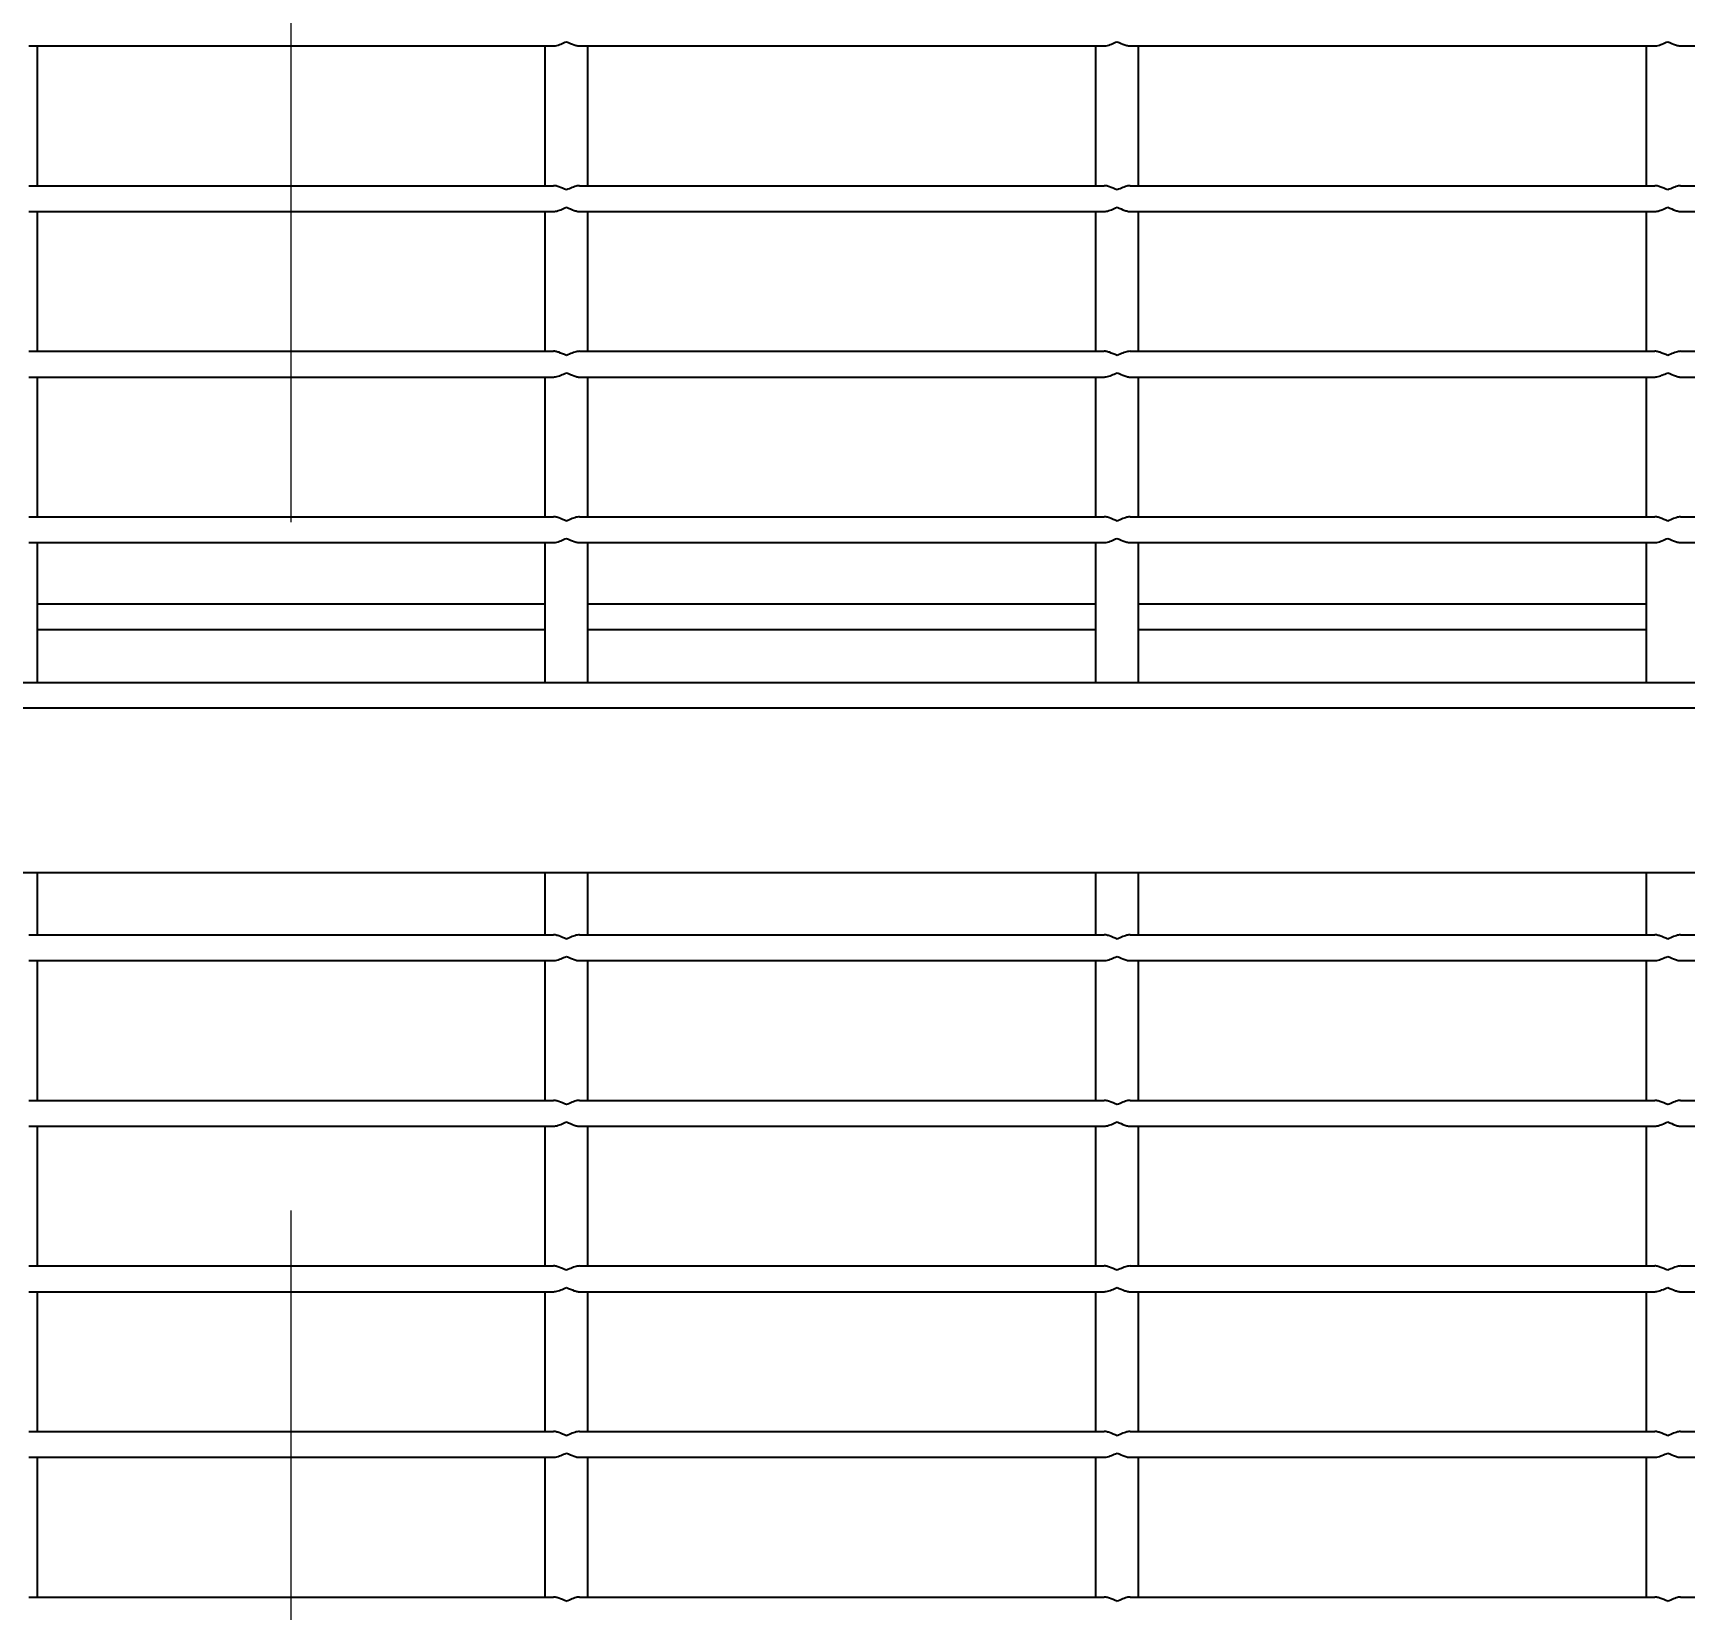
# Model space of a CAD drawing. Header units: millimetres. Extents: x 1293 to 41893, y 1011 to 26911.
# Drawn here: x 13346.9 to 13550.1, y 11549.6 to 11743.5 of the extents above; entities that cross this region are included whole.
import ezdxf

# ---------------------------------------------------------------- set-up
doc = ezdxf.new("R2010")
doc.units = ezdxf.units.MM
doc.header["$LTSCALE"] = 50
doc.linetypes.add('CENTERX2', pattern=[20.32, 12.7, -2.54, 2.54, -2.54])
doc.layers.add('CAPA_1', color=7, linetype='Continuous')
doc.styles.add('SLDTEXTSTYLE0', font='TXT', dxfattribs={"width": 0.75})
doc.dimstyles.new('SLDDIMSTYLE0', dxfattribs={"dimtxt": 100, "dimasz": 100, "dimexe": 0, "dimexo": 0.0625, "dimgap": 25, "dimtad": 2, "dimdec": 0, "dimlfac": 1.5, "dimrnd": 1e-09, "dimzin": 12, "dimdsep": 46, "dimtxsty": 'SLDTEXTSTYLE0', "dimsah": 1, "dimcen": 0.09, "dimadec": 0, "dimazin": 3, "dimtfac": 1, "dimtdec": 0, "dimtofl": 0, "dimtmove": 0, "dimatfit": 3, "dimfxl": 1, "dimfrac": 2, "dimtolj": 1, "dimtzin": 12, "dimarcsym": 0})

# ---------------------------------------------------------------- blocks, each defined once
blk = doc.blocks.new('_D_19')
at = {"layer": 'CAPA_1', "transparency": 16777216}
for p, q in [((16745.16, 13594.82), (16745.16, 10791.15)), ((13378.61, 10942.55), (13378.61, 10791.15)), ((13378.61, 10841.15), (16745.16, 10841.15))]:
    blk.add_line(p, q, dxfattribs=at)
for points in [[(13378.61, 10841.15), (13478.61, 10825.76), (13478.61, 10856.53)], [(16745.16, 10841.15), (16645.16, 10856.53), (16645.16, 10825.76)]]:
    blk.add_solid(points, dxfattribs=at)
at = {"layer": 'CAPA_1', "transparency": 16777216, "insert": (14914.11, 10970.05), "char_height": 100, "attachment_point": 1, "style": 'SLDTEXTSTYLE0'}
blk.add_mtext('5050', dxfattribs=at)

msp = doc.modelspace()

# ---------------------------------------------------------------- linework, layer by layer
at = {"color": 7, "linetype": 'Continuous', "lineweight": 25}
for p, q in [((13346.3343163, 11741.9448755), (13410.8926497, 11741.9448755)), ((13347.3926497, 11724.7598755), (13347.3926497, 11741.9448755)), ((13409.8343163, 11741.9448755), (13409.8343163, 11724.7598755)), ((13414.0676497, 11741.9448755), (13478.625983, 11741.9448755)), ((13415.125983, 11724.7598755), (13415.125983, 11741.9448755)), ((13477.5676497, 11741.9448755), (13477.5676497, 11724.7598755)), ((13481.800983, 11741.9448755), (13546.3593163, 11741.9448755)), ((13482.8593163, 11724.7598755), (13482.8593163, 11741.9448755)), ((13545.300983, 11741.9448755), (13545.300983, 11724.7598755)), ((13549.5343163, 11741.9448755), (13614.0926497, 11741.9448755)), ((13346.3343163, 11724.7598755), (13410.8926497, 11724.7598755)), ((13414.0676497, 11724.7598755), (13478.625983, 11724.7598755)), ((13481.800983, 11724.7598755), (13546.3593163, 11724.7598755)), ((13549.5343163, 11724.7598755), (13614.0926497, 11724.7598755)), ((13346.3343163, 11721.5848755), (13410.8926497, 11721.5848755)), ((13347.3926497, 11704.3998755), (13347.3926497, 11721.5848755)), ((13409.8343163, 11721.5848755), (13409.8343163, 11704.3998755)), ((13414.0676497, 11721.5848755), (13478.625983, 11721.5848755)), ((13415.125983, 11704.3998755), (13415.125983, 11721.5848755)), ((13477.5676497, 11721.5848755), (13477.5676497, 11704.3998755)), ((13481.800983, 11721.5848755), (13546.3593163, 11721.5848755)), ((13482.8593163, 11704.3998755), (13482.8593163, 11721.5848755)), ((13545.300983, 11721.5848755), (13545.300983, 11704.3998755)), ((13549.5343163, 11721.5848755), (13614.0926497, 11721.5848755)), ((13346.3343163, 11704.3998755), (13410.8926497, 11704.3998755)), ((13414.0676497, 11704.3998755), (13478.625983, 11704.3998755)), ((13481.800983, 11704.3998755), (13546.3593163, 11704.3998755)), ((13549.5343163, 11704.3998755), (13614.0926497, 11704.3998755)), ((13346.3343163, 11701.2248755), (13410.8926497, 11701.2248755)), ((13347.3926497, 11684.0398755), (13347.3926497, 11701.2248755)), ((13409.8343163, 11701.2248755), (13409.8343163, 11684.0398755)), ((13414.0676497, 11701.2248755), (13478.625983, 11701.2248755)), ((13415.125983, 11684.0398755), (13415.125983, 11701.2248755)), ((13477.5676497, 11701.2248755), (13477.5676497, 11684.0398755)), ((13481.800983, 11701.2248755), (13546.3593163, 11701.2248755)), ((13482.8593163, 11684.0398755), (13482.8593163, 11701.2248755)), ((13545.300983, 11701.2248755), (13545.300983, 11684.0398755)), ((13549.5343163, 11701.2248755), (13614.0926497, 11701.2248755)), ((13346.3343163, 11684.0398755), (13410.8926497, 11684.0398755)), ((13414.0676497, 11684.0398755), (13478.625983, 11684.0398755)), ((13481.800983, 11684.0398755), (13546.3593163, 11684.0398755)), ((13549.5343163, 11684.0398755), (13614.0926497, 11684.0398755)), ((13346.3343163, 11680.8648755), (13410.8926497, 11680.8648755)), ((13347.3926497, 11663.6798755), (13347.3926497, 11680.8648755)), ((13409.8343163, 11680.8648755), (13409.8343163, 11663.6798755)), ((13414.0676497, 11680.8648755), (13478.625983, 11680.8648755)), ((13415.125983, 11663.6798755), (13415.125983, 11680.8648755)), ((13477.5676497, 11680.8648755), (13477.5676497, 11663.6798755)), ((13481.800983, 11680.8648755), (13546.3593163, 11680.8648755)), ((13482.8593163, 11663.6798755), (13482.8593163, 11680.8648755)), ((13545.300983, 11680.8648755), (13545.300983, 11663.6798755)), ((13549.5343163, 11680.8648755), (13614.0926497, 11680.8648755)), ((13347.3926497, 11673.3509869), (13409.8343163, 11673.3509869)), ((13415.125983, 11673.3509869), (13477.5676497, 11673.3509869)), ((13482.8593163, 11673.3509869), (13545.300983, 11673.3509869)), ((13347.3926497, 11670.1759869), (13409.8343163, 11670.1759869)), ((13415.125983, 11670.1759869), (13477.5676497, 11670.1759869)), ((13482.8593163, 11670.1759869), (13545.300983, 11670.1759869)), ((13126.7301497, 11663.6798755), (13630.4968163, 11663.6798755)), ((13630.4968163, 11660.5048755), (13126.7301497, 11660.5048755)), ((13124.6101497, 11640.2932088), (13632.6168163, 11640.2932088)), ((13347.3926497, 11632.6309869), (13347.3926497, 11640.2932088)), ((13409.8343163, 11640.2932088), (13409.8343163, 11632.6309869)), ((13415.125983, 11632.6309869), (13415.125983, 11640.2932088)), ((13477.5676497, 11640.2932088), (13477.5676497, 11632.6309869)), ((13482.8593163, 11632.6309869), (13482.8593163, 11640.2932088)), ((13545.300983, 11640.2932088), (13545.300983, 11632.6309869)), ((13346.3343163, 11632.6309869), (13410.8926497, 11632.6309869)), ((13414.0676497, 11632.6309869), (13478.625983, 11632.6309869)), ((13481.800983, 11632.6309869), (13546.3593163, 11632.6309869)), ((13549.5343163, 11632.6309869), (13614.0926497, 11632.6309869)), ((13346.3343163, 11629.4559869), (13410.8926497, 11629.4559869)), ((13347.3926497, 11612.2709869), (13347.3926497, 11629.4559869)), ((13409.8343163, 11629.4559869), (13409.8343163, 11612.2709869)), ((13414.0676497, 11629.4559869), (13478.625983, 11629.4559869)), ((13415.125983, 11612.2709869), (13415.125983, 11629.4559869)), ((13477.5676497, 11629.4559869), (13477.5676497, 11612.2709869)), ((13481.800983, 11629.4559869), (13546.3593163, 11629.4559869)), ((13482.8593163, 11612.2709869), (13482.8593163, 11629.4559869)), ((13545.300983, 11629.4559869), (13545.300983, 11612.2709869)), ((13549.5343163, 11629.4559869), (13614.0926497, 11629.4559869)), ((13346.3343163, 11612.2709869), (13410.8926497, 11612.2709869)), ((13414.0676497, 11612.2709869), (13478.625983, 11612.2709869)), ((13481.800983, 11612.2709869), (13546.3593163, 11612.2709869)), ((13549.5343163, 11612.2709869), (13614.0926497, 11612.2709869)), ((13346.3343163, 11609.0959869), (13410.8926497, 11609.0959869)), ((13347.3926497, 11591.9109869), (13347.3926497, 11609.0959869)), ((13409.8343163, 11609.0959869), (13409.8343163, 11591.9109869)), ((13414.0676497, 11609.0959869), (13478.625983, 11609.0959869)), ((13415.125983, 11591.9109869), (13415.125983, 11609.0959869)), ((13477.5676497, 11609.0959869), (13477.5676497, 11591.9109869)), ((13481.800983, 11609.0959869), (13546.3593163, 11609.0959869)), ((13482.8593163, 11591.9109869), (13482.8593163, 11609.0959869)), ((13545.300983, 11609.0959869), (13545.300983, 11591.9109869)), ((13549.5343163, 11609.0959869), (13614.0926497, 11609.0959869)), ((13346.3343163, 11591.9109869), (13410.8926497, 11591.9109869)), ((13414.0676497, 11591.9109869), (13478.625983, 11591.9109869)), ((13481.800983, 11591.9109869), (13546.3593163, 11591.9109869)), ((13549.5343163, 11591.9109869), (13614.0926497, 11591.9109869)), ((13346.3343163, 11588.7359869), (13410.8926497, 11588.7359869)), ((13347.3926497, 11571.5509869), (13347.3926497, 11588.7359869)), ((13409.8343163, 11588.7359869), (13409.8343163, 11571.5509869)), ((13414.0676497, 11588.7359869), (13478.625983, 11588.7359869)), ((13415.125983, 11571.5509869), (13415.125983, 11588.7359869)), ((13477.5676497, 11588.7359869), (13477.5676497, 11571.5509869)), ((13481.800983, 11588.7359869), (13546.3593163, 11588.7359869)), ((13482.8593163, 11571.5509869), (13482.8593163, 11588.7359869)), ((13545.300983, 11588.7359869), (13545.300983, 11571.5509869)), ((13549.5343163, 11588.7359869), (13614.0926497, 11588.7359869)), ((13346.3343163, 11571.5509869), (13410.8926497, 11571.5509869)), ((13414.0676497, 11571.5509869), (13478.625983, 11571.5509869)), ((13481.800983, 11571.5509869), (13546.3593163, 11571.5509869)), ((13549.5343163, 11571.5509869), (13614.0926497, 11571.5509869)), ((13346.3343163, 11568.3759869), (13410.8926497, 11568.3759869)), ((13347.3926497, 11551.1909869), (13347.3926497, 11568.3759869)), ((13409.8343163, 11568.3759869), (13409.8343163, 11551.1909869)), ((13414.0676497, 11568.3759869), (13478.625983, 11568.3759869)), ((13415.125983, 11551.1909869), (13415.125983, 11568.3759869)), ((13477.5676497, 11568.3759869), (13477.5676497, 11551.1909869)), ((13481.800983, 11568.3759869), (13546.3593163, 11568.3759869)), ((13482.8593163, 11551.1909869), (13482.8593163, 11568.3759869)), ((13545.300983, 11568.3759869), (13545.300983, 11551.1909869)), ((13549.5343163, 11568.3759869), (13614.0926497, 11568.3759869)), ((13346.3343163, 11551.1909869), (13410.8926497, 11551.1909869)), ((13414.0676497, 11551.1909869), (13478.625983, 11551.1909869)), ((13481.800983, 11551.1909869), (13546.3593163, 11551.1909869)), ((13549.5343163, 11551.1909869), (13614.0926497, 11551.1909869))]:
    msp.add_line(p, q, dxfattribs=at)
for points, knots in [([(13410.8926497, 11741.9448755), (13410.9771849, 11741.9514369), (13411.2544196, 11741.9729552), (13411.7894791, 11742.1677626), (13412.2408128, 11742.3670029), (13412.4775937, 11742.4728991), (13412.4801497, 11742.4740422)], [0, 0, 0, 0, 0.1723614537, 0.5652622384, 0.9953071929, 1, 1, 1, 1]), ([(13412.4801497, 11742.4740422), (13412.4827055, 11742.4728991), (13412.8026439, 11742.3298183), (13413.2781596, 11742.1175476), (13413.8008014, 11741.961203), (13414.0015568, 11741.9489195), (13414.0676497, 11741.9448755)], [0, 0, 0, 0, 0.00469712726, 0.58797300745, 0.86435219951, 1, 1, 1, 1]), ([(13478.625983, 11741.9448755), (13478.7105182, 11741.9514369), (13478.987753, 11741.9729552), (13479.5228124, 11742.1677626), (13479.9741461, 11742.3670029), (13480.210927, 11742.4728991), (13480.213483, 11742.4740422)], [0, 0, 0, 0, 0.1723614537, 0.5652622384, 0.9953071929, 1, 1, 1, 1]), ([(13480.213483, 11742.4740422), (13480.2160389, 11742.4728991), (13480.5359773, 11742.3298183), (13481.0114929, 11742.1175476), (13481.5341348, 11741.961203), (13481.7348902, 11741.9489195), (13481.800983, 11741.9448755)], [0, 0, 0, 0, 0.0046971273, 0.5879730074, 0.8643521995, 1, 1, 1, 1]), ([(13546.3593163, 11741.9448755), (13546.4438516, 11741.9514369), (13546.7210863, 11741.9729552), (13547.2561457, 11742.1677626), (13547.7074794, 11742.3670029), (13547.9442604, 11742.4728991), (13547.9468163, 11742.4740422)], [0, 0, 0, 0, 0.1723614537, 0.5652622384, 0.9953071929, 1, 1, 1, 1]), ([(13547.9468163, 11742.4740422), (13547.9493722, 11742.4728991), (13548.2693106, 11742.3298183), (13548.7448262, 11742.1175476), (13549.2674681, 11741.961203), (13549.4682235, 11741.9489195), (13549.5343163, 11741.9448755)], [0, 0, 0, 0, 0.0046971273, 0.5879730075, 0.8643521995, 1, 1, 1, 1]), ([(13412.4801497, 11724.2307088), (13412.4775938, 11724.2318519), (13412.1576554, 11724.3749328), (13411.6821398, 11724.5872034), (13411.1594979, 11724.743548), (13410.9587425, 11724.7558315), (13410.8926497, 11724.7598755)], [0, 0, 0, 0, 0.0046971273, 0.5879730074, 0.8643521995, 1, 1, 1, 1]), ([(13414.0676497, 11724.7598755), (13413.9831144, 11724.7533141), (13413.7058797, 11724.7317958), (13413.1708202, 11724.5369884), (13412.7194866, 11724.3377481), (13412.4827056, 11724.2318519), (13412.4801497, 11724.2307088)], [0, 0, 0, 0, 0.1723614537, 0.5652622384, 0.9953071929, 1, 1, 1, 1]), ([(13480.213483, 11724.2307088), (13480.2109271, 11724.2318519), (13479.8909887, 11724.3749328), (13479.4154731, 11724.5872034), (13478.8928312, 11724.743548), (13478.6920758, 11724.7558315), (13478.625983, 11724.7598755)], [0, 0, 0, 0, 0.0046971273, 0.5879730073, 0.8643521995, 1, 1, 1, 1]), ([(13481.800983, 11724.7598755), (13481.7164478, 11724.7533141), (13481.439213, 11724.7317958), (13480.9041536, 11724.5369884), (13480.4528199, 11724.3377481), (13480.2160389, 11724.2318519), (13480.213483, 11724.2307088)], [0, 0, 0, 0, 0.1723614537, 0.5652622384, 0.9953071929, 1, 1, 1, 1]), ([(13547.9468163, 11724.2307088), (13547.9442604, 11724.2318519), (13547.6243221, 11724.3749328), (13547.1488064, 11724.5872034), (13546.6261645, 11724.743548), (13546.4254092, 11724.7558315), (13546.3593163, 11724.7598755)], [0, 0, 0, 0, 0.0046971273, 0.5879730074, 0.8643521995, 1, 1, 1, 1]), ([(13549.5343163, 11724.7598755), (13549.4497811, 11724.7533141), (13549.1725464, 11724.7317958), (13548.6374869, 11724.5369884), (13548.1861532, 11724.3377481), (13547.9493723, 11724.2318519), (13547.9468163, 11724.2307088)], [0, 0, 0, 0, 0.1723614537, 0.5652622384, 0.9953071929, 1, 1, 1, 1]), ([(13410.8926497, 11721.5848755), (13410.9771849, 11721.5914369), (13411.2544196, 11721.6129552), (13411.7894791, 11721.8077626), (13412.2408128, 11722.0070029), (13412.4775937, 11722.1128991), (13412.4801497, 11722.1140422)], [0, 0, 0, 0, 0.1723614537, 0.5652622384, 0.9953071929, 1, 1, 1, 1]), ([(13412.4801497, 11722.1140422), (13412.4827055, 11722.1128991), (13412.8026439, 11721.9698183), (13413.2781596, 11721.7575476), (13413.8008014, 11721.601203), (13414.0015568, 11721.5889195), (13414.0676497, 11721.5848755)], [0, 0, 0, 0, 0.00469712726, 0.58797300745, 0.86435219951, 1, 1, 1, 1]), ([(13478.625983, 11721.5848755), (13478.7105182, 11721.5914369), (13478.987753, 11721.6129552), (13479.5228124, 11721.8077626), (13479.9741461, 11722.0070029), (13480.210927, 11722.1128991), (13480.213483, 11722.1140422)], [0, 0, 0, 0, 0.1723614537, 0.5652622384, 0.9953071929, 1, 1, 1, 1]), ([(13480.213483, 11722.1140422), (13480.2160389, 11722.1128991), (13480.5359773, 11721.9698183), (13481.0114929, 11721.7575476), (13481.5341348, 11721.601203), (13481.7348902, 11721.5889195), (13481.800983, 11721.5848755)], [0, 0, 0, 0, 0.0046971273, 0.5879730074, 0.8643521995, 1, 1, 1, 1]), ([(13546.3593163, 11721.5848755), (13546.4438516, 11721.5914369), (13546.7210863, 11721.6129552), (13547.2561457, 11721.8077626), (13547.7074794, 11722.0070029), (13547.9442604, 11722.1128991), (13547.9468163, 11722.1140422)], [0, 0, 0, 0, 0.1723614537, 0.5652622384, 0.9953071929, 1, 1, 1, 1]), ([(13547.9468163, 11722.1140422), (13547.9493722, 11722.1128991), (13548.2693106, 11721.9698183), (13548.7448262, 11721.7575476), (13549.2674681, 11721.601203), (13549.4682235, 11721.5889195), (13549.5343163, 11721.5848755)], [0, 0, 0, 0, 0.0046971273, 0.5879730075, 0.8643521995, 1, 1, 1, 1]), ([(13412.4801497, 11703.8707088), (13412.4775938, 11703.8718519), (13412.1576554, 11704.0149328), (13411.6821398, 11704.2272034), (13411.1594979, 11704.383548), (13410.9587425, 11704.3958315), (13410.8926497, 11704.3998755)], [0, 0, 0, 0, 0.0046971273, 0.5879730074, 0.8643521995, 1, 1, 1, 1]), ([(13414.0676497, 11704.3998755), (13413.9831144, 11704.3933141), (13413.7058797, 11704.3717958), (13413.1708202, 11704.1769884), (13412.7194866, 11703.9777481), (13412.4827056, 11703.8718519), (13412.4801497, 11703.8707088)], [0, 0, 0, 0, 0.1723614537, 0.5652622384, 0.9953071929, 1, 1, 1, 1]), ([(13480.213483, 11703.8707088), (13480.2109271, 11703.8718519), (13479.8909887, 11704.0149328), (13479.4154731, 11704.2272034), (13478.8928312, 11704.383548), (13478.6920758, 11704.3958315), (13478.625983, 11704.3998755)], [0, 0, 0, 0, 0.0046971273, 0.5879730073, 0.8643521995, 1, 1, 1, 1]), ([(13481.800983, 11704.3998755), (13481.7164478, 11704.3933141), (13481.439213, 11704.3717958), (13480.9041536, 11704.1769884), (13480.4528199, 11703.9777481), (13480.2160389, 11703.8718519), (13480.213483, 11703.8707088)], [0, 0, 0, 0, 0.1723614537, 0.5652622384, 0.9953071929, 1, 1, 1, 1]), ([(13547.9468163, 11703.8707088), (13547.9442604, 11703.8718519), (13547.6243221, 11704.0149328), (13547.1488064, 11704.2272034), (13546.6261645, 11704.383548), (13546.4254092, 11704.3958315), (13546.3593163, 11704.3998755)], [0, 0, 0, 0, 0.0046971273, 0.5879730074, 0.8643521995, 1, 1, 1, 1]), ([(13549.5343163, 11704.3998755), (13549.4497811, 11704.3933141), (13549.1725464, 11704.3717958), (13548.6374869, 11704.1769884), (13548.1861532, 11703.9777481), (13547.9493723, 11703.8718519), (13547.9468163, 11703.8707088)], [0, 0, 0, 0, 0.1723614537, 0.5652622384, 0.9953071929, 1, 1, 1, 1]), ([(13410.8926497, 11701.2248755), (13410.9771849, 11701.2314369), (13411.2544196, 11701.2529552), (13411.7894791, 11701.4477626), (13412.2408128, 11701.6470029), (13412.4775937, 11701.7528991), (13412.4801497, 11701.7540422)], [0, 0, 0, 0, 0.1723614537, 0.5652622384, 0.9953071929, 1, 1, 1, 1]), ([(13412.4801497, 11701.7540422), (13412.4827055, 11701.7528991), (13412.8026439, 11701.6098183), (13413.2781596, 11701.3975476), (13413.8008014, 11701.241203), (13414.0015568, 11701.2289195), (13414.0676497, 11701.2248755)], [0, 0, 0, 0, 0.00469712726, 0.58797300745, 0.86435219951, 1, 1, 1, 1]), ([(13478.625983, 11701.2248755), (13478.7105182, 11701.2314369), (13478.987753, 11701.2529552), (13479.5228124, 11701.4477626), (13479.9741461, 11701.6470029), (13480.210927, 11701.7528991), (13480.213483, 11701.7540422)], [0, 0, 0, 0, 0.1723614537, 0.5652622384, 0.9953071929, 1, 1, 1, 1]), ([(13480.213483, 11701.7540422), (13480.2160389, 11701.7528991), (13480.5359773, 11701.6098183), (13481.0114929, 11701.3975476), (13481.5341348, 11701.241203), (13481.7348902, 11701.2289195), (13481.800983, 11701.2248755)], [0, 0, 0, 0, 0.0046971273, 0.5879730074, 0.8643521995, 1, 1, 1, 1]), ([(13546.3593163, 11701.2248755), (13546.4438516, 11701.2314369), (13546.7210863, 11701.2529552), (13547.2561457, 11701.4477626), (13547.7074794, 11701.6470029), (13547.9442604, 11701.7528991), (13547.9468163, 11701.7540422)], [0, 0, 0, 0, 0.1723614537, 0.5652622384, 0.9953071929, 1, 1, 1, 1]), ([(13547.9468163, 11701.7540422), (13547.9493722, 11701.7528991), (13548.2693106, 11701.6098183), (13548.7448262, 11701.3975476), (13549.2674681, 11701.241203), (13549.4682235, 11701.2289195), (13549.5343163, 11701.2248755)], [0, 0, 0, 0, 0.0046971273, 0.5879730075, 0.8643521995, 1, 1, 1, 1]), ([(13412.4801497, 11683.5107088), (13412.4775938, 11683.5118519), (13412.1576554, 11683.6549328), (13411.6821398, 11683.8672034), (13411.1594979, 11684.023548), (13410.9587425, 11684.0358315), (13410.8926497, 11684.0398755)], [0, 0, 0, 0, 0.0046971273, 0.5879730074, 0.8643521995, 1, 1, 1, 1]), ([(13414.0676497, 11684.0398755), (13413.9831144, 11684.0333141), (13413.7058797, 11684.0117958), (13413.1708202, 11683.8169884), (13412.7194866, 11683.6177481), (13412.4827056, 11683.5118519), (13412.4801497, 11683.5107088)], [0, 0, 0, 0, 0.1723614537, 0.5652622384, 0.9953071929, 1, 1, 1, 1]), ([(13480.213483, 11683.5107088), (13480.2109271, 11683.5118519), (13479.8909887, 11683.6549328), (13479.4154731, 11683.8672034), (13478.8928312, 11684.023548), (13478.6920758, 11684.0358315), (13478.625983, 11684.0398755)], [0, 0, 0, 0, 0.0046971273, 0.5879730073, 0.8643521995, 1, 1, 1, 1]), ([(13481.800983, 11684.0398755), (13481.7164478, 11684.0333141), (13481.439213, 11684.0117958), (13480.9041536, 11683.8169884), (13480.4528199, 11683.6177481), (13480.2160389, 11683.5118519), (13480.213483, 11683.5107088)], [0, 0, 0, 0, 0.1723614537, 0.5652622384, 0.9953071929, 1, 1, 1, 1]), ([(13547.9468163, 11683.5107088), (13547.9442604, 11683.5118519), (13547.6243221, 11683.6549328), (13547.1488064, 11683.8672034), (13546.6261645, 11684.023548), (13546.4254092, 11684.0358315), (13546.3593163, 11684.0398755)], [0, 0, 0, 0, 0.0046971273, 0.5879730074, 0.8643521995, 1, 1, 1, 1]), ([(13549.5343163, 11684.0398755), (13549.4497811, 11684.0333141), (13549.1725464, 11684.0117958), (13548.6374869, 11683.8169884), (13548.1861532, 11683.6177481), (13547.9493723, 11683.5118519), (13547.9468163, 11683.5107088)], [0, 0, 0, 0, 0.1723614537, 0.5652622384, 0.9953071929, 1, 1, 1, 1]), ([(13410.8926497, 11680.8648755), (13410.9771849, 11680.8714369), (13411.2544196, 11680.8929552), (13411.7894791, 11681.0877626), (13412.2408128, 11681.2870029), (13412.4775937, 11681.3928991), (13412.4801497, 11681.3940422)], [0, 0, 0, 0, 0.1723614537, 0.5652622384, 0.9953071929, 1, 1, 1, 1]), ([(13412.4801497, 11681.3940422), (13412.4827055, 11681.3928991), (13412.8026439, 11681.2498183), (13413.2781596, 11681.0375476), (13413.8008014, 11680.881203), (13414.0015568, 11680.8689195), (13414.0676497, 11680.8648755)], [0, 0, 0, 0, 0.00469712726, 0.58797300745, 0.86435219951, 1, 1, 1, 1]), ([(13478.625983, 11680.8648755), (13478.7105182, 11680.8714369), (13478.987753, 11680.8929552), (13479.5228124, 11681.0877626), (13479.9741461, 11681.2870029), (13480.210927, 11681.3928991), (13480.213483, 11681.3940422)], [0, 0, 0, 0, 0.1723614537, 0.5652622384, 0.9953071929, 1, 1, 1, 1]), ([(13480.213483, 11681.3940422), (13480.2160389, 11681.3928991), (13480.5359773, 11681.2498183), (13481.0114929, 11681.0375476), (13481.5341348, 11680.881203), (13481.7348902, 11680.8689195), (13481.800983, 11680.8648755)], [0, 0, 0, 0, 0.0046971273, 0.5879730074, 0.8643521995, 1, 1, 1, 1]), ([(13546.3593163, 11680.8648755), (13546.4438516, 11680.8714369), (13546.7210863, 11680.8929552), (13547.2561457, 11681.0877626), (13547.7074794, 11681.2870029), (13547.9442604, 11681.3928991), (13547.9468163, 11681.3940422)], [0, 0, 0, 0, 0.1723614537, 0.5652622384, 0.9953071929, 1, 1, 1, 1]), ([(13547.9468163, 11681.3940422), (13547.9493722, 11681.3928991), (13548.2693106, 11681.2498183), (13548.7448262, 11681.0375476), (13549.2674681, 11680.881203), (13549.4682235, 11680.8689195), (13549.5343163, 11680.8648755)], [0, 0, 0, 0, 0.0046971273, 0.5879730075, 0.8643521995, 1, 1, 1, 1]), ([(13412.4801497, 11632.1018202), (13412.4775938, 11632.1029632), (13412.1576554, 11632.2460441), (13411.6821398, 11632.4583148), (13411.1594979, 11632.6146593), (13410.9587425, 11632.6269429), (13410.8926497, 11632.6309869)], [0, 0, 0, 0, 0.0046971273, 0.5879730074, 0.8643521995, 1, 1, 1, 1]), ([(13414.0676497, 11632.6309869), (13413.9831144, 11632.6244255), (13413.7058797, 11632.6029071), (13413.1708202, 11632.4080997), (13412.7194866, 11632.2088595), (13412.4827056, 11632.1029633), (13412.4801497, 11632.1018202)], [0, 0, 0, 0, 0.1723614537, 0.5652622384, 0.9953071929, 1, 1, 1, 1]), ([(13480.213483, 11632.1018202), (13480.2109271, 11632.1029632), (13479.8909887, 11632.2460441), (13479.4154731, 11632.4583148), (13478.8928312, 11632.6146593), (13478.6920758, 11632.6269429), (13478.625983, 11632.6309869)], [0, 0, 0, 0, 0.00469712726, 0.58797300734, 0.86435219951, 1, 1, 1, 1]), ([(13481.800983, 11632.6309869), (13481.7164478, 11632.6244255), (13481.439213, 11632.6029071), (13480.9041536, 11632.4080997), (13480.4528199, 11632.2088595), (13480.2160389, 11632.1029633), (13480.213483, 11632.1018202)], [0, 0, 0, 0, 0.1723614537, 0.5652622384, 0.9953071929, 1, 1, 1, 1]), ([(13547.9468163, 11632.1018202), (13547.9442604, 11632.1029632), (13547.6243221, 11632.2460441), (13547.1488064, 11632.4583148), (13546.6261645, 11632.6146593), (13546.4254092, 11632.6269429), (13546.3593163, 11632.6309869)], [0, 0, 0, 0, 0.0046971273, 0.5879730074, 0.8643521995, 1, 1, 1, 1]), ([(13549.5343163, 11632.6309869), (13549.4497811, 11632.6244255), (13549.1725464, 11632.6029071), (13548.6374869, 11632.4080997), (13548.1861532, 11632.2088595), (13547.9493723, 11632.1029633), (13547.9468163, 11632.1018202)], [0, 0, 0, 0, 0.1723614537, 0.5652622384, 0.9953071929, 1, 1, 1, 1]), ([(13410.8926497, 11629.4559869), (13410.9771849, 11629.4625483), (13411.2544196, 11629.4840666), (13411.7894791, 11629.678874), (13412.2408128, 11629.8781143), (13412.4775937, 11629.9840104), (13412.4801497, 11629.9851535)], [0, 0, 0, 0, 0.1723614537, 0.5652622384, 0.9953071929, 1, 1, 1, 1]), ([(13412.4801497, 11629.9851535), (13412.4827055, 11629.9840105), (13412.8026439, 11629.8409296), (13413.2781596, 11629.628659), (13413.8008014, 11629.4723144), (13414.0015568, 11629.4600309), (13414.0676497, 11629.4559869)], [0, 0, 0, 0, 0.0046971273, 0.5879730075, 0.8643521995, 1, 1, 1, 1]), ([(13478.625983, 11629.4559869), (13478.7105182, 11629.4625483), (13478.987753, 11629.4840666), (13479.5228124, 11629.678874), (13479.9741461, 11629.8781143), (13480.210927, 11629.9840104), (13480.213483, 11629.9851535)], [0, 0, 0, 0, 0.17236145371, 0.5652622384, 0.99530719289, 1, 1, 1, 1]), ([(13480.213483, 11629.9851535), (13480.2160389, 11629.9840105), (13480.5359773, 11629.8409296), (13481.0114929, 11629.628659), (13481.5341348, 11629.4723144), (13481.7348902, 11629.4600309), (13481.800983, 11629.4559869)], [0, 0, 0, 0, 0.0046971273, 0.5879730074, 0.8643521995, 1, 1, 1, 1]), ([(13546.3593163, 11629.4559869), (13546.4438516, 11629.4625483), (13546.7210863, 11629.4840666), (13547.2561457, 11629.678874), (13547.7074794, 11629.8781143), (13547.9442604, 11629.9840104), (13547.9468163, 11629.9851535)], [0, 0, 0, 0, 0.1723614537, 0.5652622384, 0.9953071929, 1, 1, 1, 1]), ([(13547.9468163, 11629.9851535), (13547.9493722, 11629.9840105), (13548.2693106, 11629.8409296), (13548.7448262, 11629.628659), (13549.2674681, 11629.4723144), (13549.4682235, 11629.4600309), (13549.5343163, 11629.4559869)], [0, 0, 0, 0, 0.0046971273, 0.5879730075, 0.8643521995, 1, 1, 1, 1]), ([(13412.4801497, 11611.7418202), (13412.4775938, 11611.7429632), (13412.1576554, 11611.8860441), (13411.6821398, 11612.0983148), (13411.1594979, 11612.2546593), (13410.9587425, 11612.2669429), (13410.8926497, 11612.2709869)], [0, 0, 0, 0, 0.0046971273, 0.5879730074, 0.8643521995, 1, 1, 1, 1]), ([(13414.0676497, 11612.2709869), (13413.9831144, 11612.2644255), (13413.7058797, 11612.2429071), (13413.1708202, 11612.0480997), (13412.7194866, 11611.8488595), (13412.4827056, 11611.7429633), (13412.4801497, 11611.7418202)], [0, 0, 0, 0, 0.1723614537, 0.5652622384, 0.9953071929, 1, 1, 1, 1]), ([(13480.213483, 11611.7418202), (13480.2109271, 11611.7429632), (13479.8909887, 11611.8860441), (13479.4154731, 11612.0983148), (13478.8928312, 11612.2546593), (13478.6920758, 11612.2669429), (13478.625983, 11612.2709869)], [0, 0, 0, 0, 0.0046971273, 0.5879730073, 0.8643521995, 1, 1, 1, 1]), ([(13481.800983, 11612.2709869), (13481.7164478, 11612.2644255), (13481.439213, 11612.2429071), (13480.9041536, 11612.0480997), (13480.4528199, 11611.8488595), (13480.2160389, 11611.7429633), (13480.213483, 11611.7418202)], [0, 0, 0, 0, 0.1723614537, 0.5652622384, 0.9953071929, 1, 1, 1, 1]), ([(13547.9468163, 11611.7418202), (13547.9442604, 11611.7429632), (13547.6243221, 11611.8860441), (13547.1488064, 11612.0983148), (13546.6261645, 11612.2546593), (13546.4254092, 11612.2669429), (13546.3593163, 11612.2709869)], [0, 0, 0, 0, 0.0046971273, 0.5879730074, 0.8643521995, 1, 1, 1, 1]), ([(13549.5343163, 11612.2709869), (13549.4497811, 11612.2644255), (13549.1725464, 11612.2429071), (13548.6374869, 11612.0480997), (13548.1861532, 11611.8488595), (13547.9493723, 11611.7429633), (13547.9468163, 11611.7418202)], [0, 0, 0, 0, 0.1723614537, 0.5652622384, 0.9953071929, 1, 1, 1, 1]), ([(13410.8926497, 11609.0959869), (13410.9771849, 11609.1025483), (13411.2544196, 11609.1240666), (13411.7894791, 11609.318874), (13412.2408128, 11609.5181143), (13412.4775937, 11609.6240104), (13412.4801497, 11609.6251535)], [0, 0, 0, 0, 0.1723614537, 0.5652622384, 0.9953071929, 1, 1, 1, 1]), ([(13412.4801497, 11609.6251535), (13412.4827055, 11609.6240105), (13412.8026439, 11609.4809296), (13413.2781596, 11609.268659), (13413.8008014, 11609.1123144), (13414.0015568, 11609.1000309), (13414.0676497, 11609.0959869)], [0, 0, 0, 0, 0.0046971273, 0.5879730075, 0.8643521995, 1, 1, 1, 1]), ([(13478.625983, 11609.0959869), (13478.7105182, 11609.1025483), (13478.987753, 11609.1240666), (13479.5228124, 11609.318874), (13479.9741461, 11609.5181143), (13480.210927, 11609.6240104), (13480.213483, 11609.6251535)], [0, 0, 0, 0, 0.1723614537, 0.5652622384, 0.9953071929, 1, 1, 1, 1]), ([(13480.213483, 11609.6251535), (13480.2160389, 11609.6240105), (13480.5359773, 11609.4809296), (13481.0114929, 11609.268659), (13481.5341348, 11609.1123144), (13481.7348902, 11609.1000309), (13481.800983, 11609.0959869)], [0, 0, 0, 0, 0.0046971273, 0.5879730074, 0.8643521995, 1, 1, 1, 1]), ([(13546.3593163, 11609.0959869), (13546.4438516, 11609.1025483), (13546.7210863, 11609.1240666), (13547.2561457, 11609.318874), (13547.7074794, 11609.5181143), (13547.9442604, 11609.6240104), (13547.9468163, 11609.6251535)], [0, 0, 0, 0, 0.1723614537, 0.5652622384, 0.9953071929, 1, 1, 1, 1]), ([(13547.9468163, 11609.6251535), (13547.9493722, 11609.6240105), (13548.2693106, 11609.4809296), (13548.7448262, 11609.268659), (13549.2674681, 11609.1123144), (13549.4682235, 11609.1000309), (13549.5343163, 11609.0959869)], [0, 0, 0, 0, 0.0046971273, 0.5879730075, 0.8643521995, 1, 1, 1, 1]), ([(13412.4801497, 11591.3818202), (13412.4775938, 11591.3829632), (13412.1576554, 11591.5260441), (13411.6821398, 11591.7383148), (13411.1594979, 11591.8946593), (13410.9587425, 11591.9069429), (13410.8926497, 11591.9109869)], [0, 0, 0, 0, 0.0046971273, 0.5879730074, 0.8643521995, 1, 1, 1, 1]), ([(13414.0676497, 11591.9109869), (13413.9831144, 11591.9044255), (13413.7058797, 11591.8829071), (13413.1708202, 11591.6880997), (13412.7194866, 11591.4888595), (13412.4827056, 11591.3829633), (13412.4801497, 11591.3818202)], [0, 0, 0, 0, 0.1723614537, 0.5652622384, 0.9953071929, 1, 1, 1, 1]), ([(13480.213483, 11591.3818202), (13480.2109271, 11591.3829632), (13479.8909887, 11591.5260441), (13479.4154731, 11591.7383148), (13478.8928312, 11591.8946593), (13478.6920758, 11591.9069429), (13478.625983, 11591.9109869)], [0, 0, 0, 0, 0.0046971273, 0.5879730073, 0.8643521995, 1, 1, 1, 1]), ([(13481.800983, 11591.9109869), (13481.7164478, 11591.9044255), (13481.439213, 11591.8829071), (13480.9041536, 11591.6880997), (13480.4528199, 11591.4888595), (13480.2160389, 11591.3829633), (13480.213483, 11591.3818202)], [0, 0, 0, 0, 0.1723614537, 0.5652622384, 0.9953071929, 1, 1, 1, 1]), ([(13547.9468163, 11591.3818202), (13547.9442604, 11591.3829632), (13547.6243221, 11591.5260441), (13547.1488064, 11591.7383148), (13546.6261645, 11591.8946593), (13546.4254092, 11591.9069429), (13546.3593163, 11591.9109869)], [0, 0, 0, 0, 0.0046971273, 0.5879730074, 0.8643521995, 1, 1, 1, 1]), ([(13549.5343163, 11591.9109869), (13549.4497811, 11591.9044255), (13549.1725464, 11591.8829071), (13548.6374869, 11591.6880997), (13548.1861532, 11591.4888595), (13547.9493723, 11591.3829633), (13547.9468163, 11591.3818202)], [0, 0, 0, 0, 0.1723614537, 0.5652622384, 0.9953071929, 1, 1, 1, 1]), ([(13410.8926497, 11588.7359869), (13410.9771849, 11588.7425483), (13411.2544196, 11588.7640666), (13411.7894791, 11588.958874), (13412.2408128, 11589.1581143), (13412.4775937, 11589.2640104), (13412.4801497, 11589.2651535)], [0, 0, 0, 0, 0.1723614537, 0.5652622384, 0.9953071929, 1, 1, 1, 1]), ([(13412.4801497, 11589.2651535), (13412.4827055, 11589.2640105), (13412.8026439, 11589.1209296), (13413.2781596, 11588.908659), (13413.8008014, 11588.7523144), (13414.0015568, 11588.7400309), (13414.0676497, 11588.7359869)], [0, 0, 0, 0, 0.0046971273, 0.5879730075, 0.8643521995, 1, 1, 1, 1]), ([(13478.625983, 11588.7359869), (13478.7105182, 11588.7425483), (13478.987753, 11588.7640666), (13479.5228124, 11588.958874), (13479.9741461, 11589.1581143), (13480.210927, 11589.2640104), (13480.213483, 11589.2651535)], [0, 0, 0, 0, 0.17236145371, 0.5652622384, 0.99530719289, 1, 1, 1, 1]), ([(13480.213483, 11589.2651535), (13480.2160389, 11589.2640105), (13480.5359773, 11589.1209296), (13481.0114929, 11588.908659), (13481.5341348, 11588.7523144), (13481.7348902, 11588.7400309), (13481.800983, 11588.7359869)], [0, 0, 0, 0, 0.0046971273, 0.5879730074, 0.8643521995, 1, 1, 1, 1]), ([(13546.3593163, 11588.7359869), (13546.4438516, 11588.7425483), (13546.7210863, 11588.7640666), (13547.2561457, 11588.958874), (13547.7074794, 11589.1581143), (13547.9442604, 11589.2640104), (13547.9468163, 11589.2651535)], [0, 0, 0, 0, 0.1723614537, 0.5652622384, 0.9953071929, 1, 1, 1, 1]), ([(13547.9468163, 11589.2651535), (13547.9493722, 11589.2640105), (13548.2693106, 11589.1209296), (13548.7448262, 11588.908659), (13549.2674681, 11588.7523144), (13549.4682235, 11588.7400309), (13549.5343163, 11588.7359869)], [0, 0, 0, 0, 0.0046971273, 0.5879730075, 0.8643521995, 1, 1, 1, 1]), ([(13412.4801497, 11571.0218202), (13412.4775938, 11571.0229632), (13412.1576554, 11571.1660441), (13411.6821398, 11571.3783148), (13411.1594979, 11571.5346593), (13410.9587425, 11571.5469429), (13410.8926497, 11571.5509869)], [0, 0, 0, 0, 0.0046971273, 0.5879730074, 0.8643521995, 1, 1, 1, 1]), ([(13414.0676497, 11571.5509869), (13413.9831144, 11571.5444255), (13413.7058797, 11571.5229071), (13413.1708202, 11571.3280997), (13412.7194866, 11571.1288595), (13412.4827056, 11571.0229633), (13412.4801497, 11571.0218202)], [0, 0, 0, 0, 0.17236145372, 0.56526223842, 0.99530719289, 1, 1, 1, 1]), ([(13480.213483, 11571.0218202), (13480.2109271, 11571.0229632), (13479.8909887, 11571.1660441), (13479.4154731, 11571.3783148), (13478.8928312, 11571.5346593), (13478.6920758, 11571.5469429), (13478.625983, 11571.5509869)], [0, 0, 0, 0, 0.0046971273, 0.5879730073, 0.8643521995, 1, 1, 1, 1]), ([(13481.800983, 11571.5509869), (13481.7164478, 11571.5444255), (13481.439213, 11571.5229071), (13480.9041536, 11571.3280997), (13480.4528199, 11571.1288595), (13480.2160389, 11571.0229633), (13480.213483, 11571.0218202)], [0, 0, 0, 0, 0.1723614537, 0.5652622384, 0.9953071929, 1, 1, 1, 1]), ([(13547.9468163, 11571.0218202), (13547.9442604, 11571.0229632), (13547.6243221, 11571.1660441), (13547.1488064, 11571.3783148), (13546.6261645, 11571.5346593), (13546.4254092, 11571.5469429), (13546.3593163, 11571.5509869)], [0, 0, 0, 0, 0.0046971273, 0.5879730074, 0.8643521995, 1, 1, 1, 1]), ([(13549.5343163, 11571.5509869), (13549.4497811, 11571.5444255), (13549.1725464, 11571.5229071), (13548.6374869, 11571.3280997), (13548.1861532, 11571.1288595), (13547.9493723, 11571.0229633), (13547.9468163, 11571.0218202)], [0, 0, 0, 0, 0.1723614537, 0.5652622384, 0.9953071929, 1, 1, 1, 1]), ([(13410.8926497, 11568.3759869), (13410.9771849, 11568.3825483), (13411.2544196, 11568.4040666), (13411.7894791, 11568.598874), (13412.2408128, 11568.7981143), (13412.4775937, 11568.9040104), (13412.4801497, 11568.9051535)], [0, 0, 0, 0, 0.1723614537, 0.5652622384, 0.9953071929, 1, 1, 1, 1]), ([(13412.4801497, 11568.9051535), (13412.4827055, 11568.9040105), (13412.8026439, 11568.7609296), (13413.2781596, 11568.548659), (13413.8008014, 11568.3923144), (13414.0015568, 11568.3800309), (13414.0676497, 11568.3759869)], [0, 0, 0, 0, 0.0046971273, 0.5879730075, 0.8643521995, 1, 1, 1, 1]), ([(13478.625983, 11568.3759869), (13478.7105182, 11568.3825483), (13478.987753, 11568.4040666), (13479.5228124, 11568.598874), (13479.9741461, 11568.7981143), (13480.210927, 11568.9040104), (13480.213483, 11568.9051535)], [0, 0, 0, 0, 0.1723614537, 0.5652622384, 0.9953071929, 1, 1, 1, 1]), ([(13480.213483, 11568.9051535), (13480.2160389, 11568.9040105), (13480.5359773, 11568.7609296), (13481.0114929, 11568.548659), (13481.5341348, 11568.3923144), (13481.7348902, 11568.3800309), (13481.800983, 11568.3759869)], [0, 0, 0, 0, 0.0046971273, 0.5879730074, 0.8643521995, 1, 1, 1, 1]), ([(13546.3593163, 11568.3759869), (13546.4438516, 11568.3825483), (13546.7210863, 11568.4040666), (13547.2561457, 11568.598874), (13547.7074794, 11568.7981143), (13547.9442604, 11568.9040104), (13547.9468163, 11568.9051535)], [0, 0, 0, 0, 0.1723614537, 0.5652622384, 0.9953071929, 1, 1, 1, 1]), ([(13547.9468163, 11568.9051535), (13547.9493722, 11568.9040105), (13548.2693106, 11568.7609296), (13548.7448262, 11568.548659), (13549.2674681, 11568.3923144), (13549.4682235, 11568.3800309), (13549.5343163, 11568.3759869)], [0, 0, 0, 0, 0.0046971273, 0.5879730075, 0.8643521995, 1, 1, 1, 1]), ([(13412.4801497, 11550.6618202), (13412.4775938, 11550.6629632), (13412.1576554, 11550.8060441), (13411.6821398, 11551.0183148), (13411.1594979, 11551.1746593), (13410.9587425, 11551.1869429), (13410.8926497, 11551.1909869)], [0, 0, 0, 0, 0.0046971273, 0.5879730074, 0.8643521995, 1, 1, 1, 1]), ([(13414.0676497, 11551.1909869), (13413.9831144, 11551.1844255), (13413.7058797, 11551.1629071), (13413.1708202, 11550.9680997), (13412.7194866, 11550.7688595), (13412.4827056, 11550.6629633), (13412.4801497, 11550.6618202)], [0, 0, 0, 0, 0.1723614537, 0.5652622384, 0.9953071929, 1, 1, 1, 1]), ([(13480.213483, 11550.6618202), (13480.2109271, 11550.6629632), (13479.8909887, 11550.8060441), (13479.4154731, 11551.0183148), (13478.8928312, 11551.1746593), (13478.6920758, 11551.1869429), (13478.625983, 11551.1909869)], [0, 0, 0, 0, 0.0046971273, 0.5879730073, 0.8643521995, 1, 1, 1, 1]), ([(13481.800983, 11551.1909869), (13481.7164478, 11551.1844255), (13481.439213, 11551.1629071), (13480.9041536, 11550.9680997), (13480.4528199, 11550.7688595), (13480.2160389, 11550.6629633), (13480.213483, 11550.6618202)], [0, 0, 0, 0, 0.1723614537, 0.5652622384, 0.9953071929, 1, 1, 1, 1]), ([(13547.9468163, 11550.6618202), (13547.9442604, 11550.6629632), (13547.6243221, 11550.8060441), (13547.1488064, 11551.0183148), (13546.6261645, 11551.1746593), (13546.4254092, 11551.1869429), (13546.3593163, 11551.1909869)], [0, 0, 0, 0, 0.0046971273, 0.5879730074, 0.8643521995, 1, 1, 1, 1]), ([(13549.5343163, 11551.1909869), (13549.4497811, 11551.1844255), (13549.1725464, 11551.1629071), (13548.6374869, 11550.9680997), (13548.1861532, 11550.7688595), (13547.9493723, 11550.6629633), (13547.9468163, 11550.6618202)], [0, 0, 0, 0, 0.1723614537, 0.5652622384, 0.9953071929, 1, 1, 1, 1])]:
    msp.add_open_spline(points, degree=3, knots=knots, dxfattribs=at)
at = {"layer": 'CAPA_1', "linetype": 'CENTERX2', "lineweight": 18, "ltscale": 0.666667}
msp.add_line((13378.6101497, 11006.0549012), (13378.6101497, 13356.5065398), dxfattribs=at)

# ---------------------------------------------------------------- dimensions: what is measured, and where the dimension line sits
at = {"layer": 'CAPA_1'}
dim = msp.add_linear_dim(base=(16745.1618891, 10841.1478125), p1=(13378.6101497, 11006.0549012), p2=(16745.1618891, 13658.3232972), dimstyle='SLDDIMSTYLE0', dxfattribs=at)
dim.commit()
dim.dimension.update_dxf_attribs({"geometry": '_D_19', "text_midpoint": (15061.8860194, 10841.1478125), "dimtype": 160})

doc.saveas('drawing.dxf')
